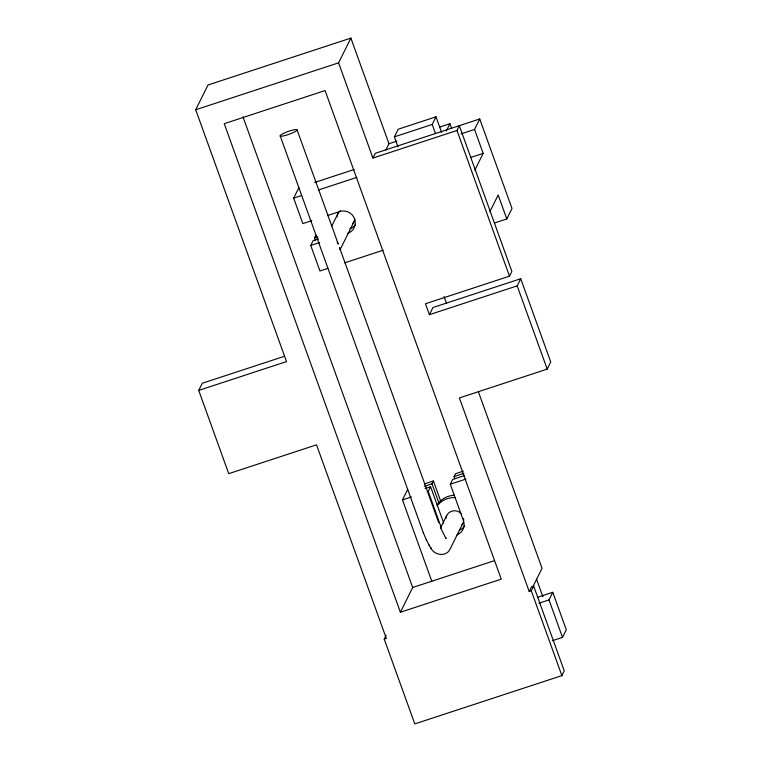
<?xml version="1.0" encoding="UTF-8"?>
<svg xmlns="http://www.w3.org/2000/svg" width="762" height="762" viewBox="0 0 762 762"><rect width="100%" height="100%" fill="white"/><g stroke="black" fill="none" stroke-linecap="round" stroke-linejoin="round"><path stroke-width="1.14" d="M339.795 249.593L339.595 247.764M350.882 38.1L338.595 62.846L372.923 158.067L456.971 130.483L459.334 125.72L511.864 271.405L509.502 276.168L425.453 303.762L429.397 314.687L432.94 307.543L520.732 278.73L550.745 361.979L547.202 369.113L459.41 397.935L529.199 591.493L531.562 586.74L533.657 586.045L564.242 670.855L561.88 675.618L414.795 723.9L384.21 639.089L386.315 638.394L316.525 444.837L228.733 473.659L198.72 390.411L286.512 361.588L195.71 109.757L207.997 85.001L350.882 38.1L388.963 143.723L385.829 150.038M311.782 220.694L302.866 223.618L293.675 198.12L298.875 187.652M198.72 390.411L202.263 383.267L284.426 356.292M327.841 268.376L319.935 270.967L310.744 245.469L313.106 240.716L318.678 238.887M315.316 240.03L314.525 237.858L315.944 235.001M331.584 226.447L337.909 213.722M372.923 158.067L375.285 153.305L479.727 118.977L511.997 208.464L506.797 218.942L494.414 223.009M398.002 146.895L394.383 136.855L398.164 129.245L435.988 116.824L441.608 132.436M340.357 249.155L353.978 221.713M394.383 136.855L432.206 124.444L435.988 116.824M446.246 131.083L449.904 123.72L451.495 128.14M461.02 133.883L474.536 129.445L479.727 118.977M474.869 170.078L483.156 153.381L474.536 129.445M489.88 211.703L498.167 195.005L506.797 218.942M431.825 581.301L402.479 499.91L407.68 489.442M429.397 314.687L517.188 285.864L520.732 278.73M443.722 523.123L430.587 486.699L428.225 491.461L441.35 527.885M424.31 486.366L432.006 483.841L433.426 480.984L440.979 501.958M457.038 534.924A11.782 11.44 26.4 0 0 463.42 520.637L450.285 484.213L452.647 479.46L464.734 475.488M454.866 478.812L454.066 476.602L455.486 473.745L463.315 471.173M384.21 639.089L386.105 635.279M440.388 528.237L446.713 515.503M400.383 612.248L501.244 579.139L325.088 90.564L224.228 123.673L400.383 612.248L412.671 587.502L494.481 560.642M462.782 523.494L450.142 548.964C446.456 557.232 434.388 555.517 430.854 547.973M532.648 587.245L542.049 568.309L478.336 391.611M529.199 591.493L531.295 590.807L533.657 586.045M538.867 603.247L549.002 599.923L552.783 592.303L566.29 629.764L562.508 637.384L552.374 640.709M195.71 109.757L338.595 62.846M388.963 143.723L396.859 141.132M439.741 127.054L449.904 123.72M314.687 182.461L354.206 169.488M293.675 198.12L301.581 195.529M318.516 189.967L356.911 177.365M470.554 157.515L483.156 153.381M327.384 215.57L339.642 211.55A11.782 11.44 26.4 0 1 354.606 218.856A11.782 11.44 26.4 0 1 347.52 233.401M314.525 237.858L317.868 236.763M310.744 245.469L319.659 242.545M344.786 262.814L383.172 250.212M424.472 483.927L433.426 480.984M454.066 476.602L463.953 473.354M425.091 488.499L430.587 486.699M402.479 499.91L411.432 496.967M450.285 484.213L465.953 479.069M538.143 597.103L552.783 592.303M445.437 537.867L445.903 538.163M429.292 545.497L430.721 547.783M430.597 547.592L430.987 548.164M445.551 537.677L441.007 528.599M337.195 241.897L338.261 244.05L297.075 129.826A8.973 1.495 -19.8 0 0 284.026 133.14A8.973 1.495 -19.8 0 0 284.798 135.617A8.973 1.495 -19.8 0 0 297.075 129.826M426.549 540.248L429.12 545.201M429.016 545.021L429.397 545.678M423.548 533.295L426.32 539.753M426.253 539.62L426.615 540.391M280.187 135.893L423.291 532.638M423.253 532.562L423.586 533.381M517.188 285.864L547.202 369.113M456.971 130.483L509.502 276.168M432.206 124.444L435.416 133.36M444.065 296.561L446.484 303.266M549.002 599.923L562.508 637.384M536.458 578.891L542.906 596.77M531.295 590.807L561.88 675.618M432.006 483.841L439.169 503.711M339.547 247.612L438.712 522.665M242.964 116.805L412.671 587.502M355.349 224.79A11.782 11.44 26.4 0 1 349.882 228.638M464.591 525.961A11.782 11.44 26.4 0 1 459.4 530.171M354.806 218.97A8.973 8.715 26.4 0 1 352.482 223.838M337.052 216.722A8.973 8.715 26.4 0 1 337.166 215.941M337.337 215.179A8.973 8.715 26.4 0 1 340.385 210.731M463.61 518.665A8.973 8.715 26.4 0 1 461.467 525.428M445.865 518.503A8.973 8.715 26.4 0 1 461.477 513.893M437.112 505.673A22.441 21.803 26.4 0 1 455.105 497.596M437.14 504.873A22.441 21.803 26.4 0 1 454.285 495.224M445.913 538.229L445.427 537.496L445.941 538.229"/></g></svg>
